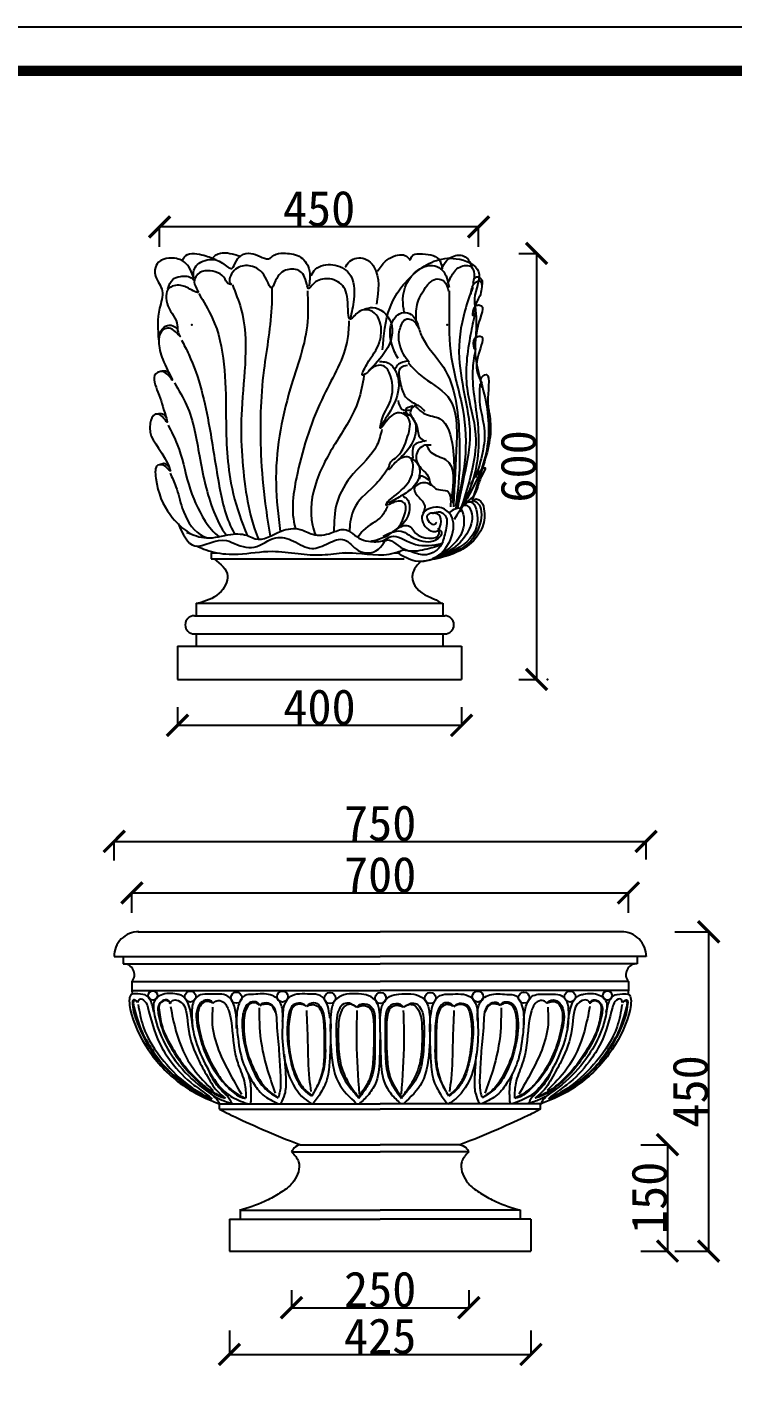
# Model space of a CAD drawing. Extents: x 3172 to 33391, y 13916 to 34175.
# Drawn here: x 9845 to 10839, y 19893 to 21815 of the extents above; entities that cross this region are included whole.
import ezdxf

# ---------------------------------------------------------------- set-up
doc = ezdxf.new("R2010")
doc.units = 0
doc.layers.get('0').update_dxf_attribs({"linetype": 'CONTINUOUS'})
doc.layers.get('DEFPOINTS').update_dxf_attribs({"linetype": 'CONTINUOUS'})
doc.dimstyles.new('ISO-25', dxfattribs={"dimtxt": 2.5, "dimasz": 2.5, "dimexe": 1.25, "dimexo": 0.625, "dimtad": 1, "dimdec": 4, "dimdsep": 46, "dimlunit": 6, "dimtxsty": 'Standard', "dimcen": 2.5, "dimadec": 0, "dimazin": 0, "dimtfac": 1, "dimtdec": 4, "dimtmove": 0, "dimatfit": 3, "dimfxl": 1, "dimtolj": 1, "dimtzin": 0, "dimarcsym": 0})

# ---------------------------------------------------------------- blocks, each defined once
blk = doc.blocks.new('_ARCHTICK')
at = {"color": 0, "linetype": 'ByBlock', "const_width": 0.15}
blk.add_lwpolyline([(-0.5, -0.5), (0.5, 0.5)], dxfattribs=at)
blk = doc.blocks.new('*D85')
at = {"color": 0, "linetype": 'ByBlock'}
for p, q in [((11317.9, 19186.9), (11317.9, 19159.9)), ((11718.4, 19186.9), (11718.4, 19159.9)), ((11718.4, 19161.1), (11317.9, 19161.1))]:
    blk.add_line(p, q, dxfattribs=at)
at = {"layer": 'DEFPOINTS', "color": 0, "linetype": 'ByBlock'}
for p in [(11317.9, 19187.6), (11718.4, 19187.6), (11317.9, 19161.1)]:
    blk.add_point(p, dxfattribs=at)
at = {"color": 0, "linetype": 'ByBlock', "xscale": 30, "yscale": 30, "zscale": 30, "rotation": 180}
blk.add_blockref('_ARCHTICK', (11317.9, 19161.1), dxfattribs=at)
at = {"color": 0, "linetype": 'ByBlock', "xscale": 30, "yscale": 30, "zscale": 30}
blk.add_blockref('_ARCHTICK', (11718.4, 19161.1), dxfattribs=at)
at = {"color": 0, "linetype": 'ByBlock', "insert": (11518.1, 19186.7), "char_height": 50, "attachment_point": 5}
blk.add_mtext('\\A1;400', dxfattribs=at)
blk = doc.blocks.new('*D83')
at = {"color": 0, "linetype": 'ByBlock'}
for p, q in [((11288.6, 19835.4), (11288.6, 19864.9)), ((11738.4, 19863.6), (11288.6, 19863.6)), ((11738.4, 19835.4), (11738.4, 19864.9))]:
    blk.add_line(p, q, dxfattribs=at)
at = {"layer": 'DEFPOINTS', "color": 0, "linetype": 'ByBlock'}
for p in [(11288.6, 19863.6), (11288.6, 19834.8), (11738.4, 19834.8)]:
    blk.add_point(p, dxfattribs=at)
at = {"color": 0, "linetype": 'ByBlock', "xscale": 30, "yscale": 30, "zscale": 30, "rotation": 180}
blk.add_blockref('_ARCHTICK', (11288.6, 19863.6), dxfattribs=at)
at = {"color": 0, "linetype": 'ByBlock', "xscale": 30, "yscale": 30, "zscale": 30}
blk.add_blockref('_ARCHTICK', (11738.4, 19863.6), dxfattribs=at)
at = {"color": 0, "linetype": 'ByBlock', "insert": (11513.5, 19889.2), "char_height": 50, "attachment_point": 5}
blk.add_mtext('\\A1;450', dxfattribs=at)
blk = doc.blocks.new('*D84')
at = {"color": 0, "linetype": 'ByBlock'}
for p, q in [((11799, 19826.2), (11825.4, 19826.2)), ((11824.2, 19826.2), (11824.2, 19225.9)), ((11799, 19225.9), (11825.4, 19225.9))]:
    blk.add_line(p, q, dxfattribs=at)
at = {"layer": 'DEFPOINTS', "color": 0, "linetype": 'ByBlock'}
for p in [(11798.3, 19826.2), (11798.3, 19225.9), (11824.2, 19225.9)]:
    blk.add_point(p, dxfattribs=at)
at = {"color": 0, "linetype": 'ByBlock', "xscale": 30, "yscale": 30, "zscale": 30}
for p, rotation in [((11824.2, 19826.2), 90), ((11824.2, 19225.9), 270)]:
    blk.add_blockref('_ARCHTICK', p, dxfattribs=dict(at, rotation=rotation))
at = {"color": 0, "linetype": 'ByBlock', "insert": (11798.6, 19526.1), "char_height": 50, "attachment_point": 5, "rotation": 90}
blk.add_mtext('\\A1;600', dxfattribs=at)
blk = doc.blocks.new('*D117')
at = {"color": 0, "linetype": 'ByBlock'}
for p, q in [((8472.4, 20597), (8472.4, 20626.5)), ((8472.4, 20625.3), (9172.4, 20625.3)), ((9172.4, 20597), (9172.4, 20626.5))]:
    blk.add_line(p, q, dxfattribs=at)
at = {"layer": 'DEFPOINTS', "color": 0, "linetype": 'ByBlock'}
for p in [(9172.4, 20625.3), (8472.4, 20596.4), (9172.4, 20596.4)]:
    blk.add_point(p, dxfattribs=at)
at = {"color": 0, "linetype": 'ByBlock', "xscale": 30, "yscale": 30, "zscale": 30, "rotation": 180}
blk.add_blockref('_ARCHTICK', (8472.4, 20625.3), dxfattribs=at)
at = {"color": 0, "linetype": 'ByBlock', "xscale": 30, "yscale": 30, "zscale": 30}
blk.add_blockref('_ARCHTICK', (9172.4, 20625.3), dxfattribs=at)
at = {"color": 0, "linetype": 'ByBlock', "insert": (8822.4, 20650.9), "char_height": 50, "attachment_point": 5}
blk.add_mtext('\\A1;700', dxfattribs=at)
blk = doc.blocks.new('*D115')
at = {"color": 0, "linetype": 'ByBlock'}
for p, q in [((8609.9, 20005.2), (8609.9, 19970)), ((9034.9, 20005.2), (9034.9, 19970)), ((8609.9, 19971.3), (9034.9, 19971.3))]:
    blk.add_line(p, q, dxfattribs=at)
at = {"layer": 'DEFPOINTS', "color": 0, "linetype": 'ByBlock'}
for p in [(8609.9, 20005.8), (9034.9, 20005.8), (9034.9, 19971.3)]:
    blk.add_point(p, dxfattribs=at)
at = {"color": 0, "linetype": 'ByBlock', "xscale": 30, "yscale": 30, "zscale": 30, "rotation": 180}
blk.add_blockref('_ARCHTICK', (8609.9, 19971.3), dxfattribs=at)
at = {"color": 0, "linetype": 'ByBlock', "xscale": 30, "yscale": 30, "zscale": 30}
blk.add_blockref('_ARCHTICK', (9034.9, 19971.3), dxfattribs=at)
at = {"color": 0, "linetype": 'ByBlock', "insert": (8822.4, 19996.9), "char_height": 50, "attachment_point": 5}
blk.add_mtext('\\A1;425', dxfattribs=at)
blk = doc.blocks.new('*D118')
at = {"color": 0, "linetype": 'ByBlock'}
for p, q in [((8447.4, 20660.2), (8447.4, 20688.2)), ((8447.4, 20687), (9197.4, 20687)), ((9197.4, 20661.4), (9197.4, 20688.2))]:
    blk.add_line(p, q, dxfattribs=at)
at = {"layer": 'DEFPOINTS', "color": 0, "linetype": 'ByBlock'}
for p in [(9197.4, 20687), (8447.4, 20659.6), (9197.4, 20660.8)]:
    blk.add_point(p, dxfattribs=at)
at = {"color": 0, "linetype": 'ByBlock', "xscale": 30, "yscale": 30, "zscale": 30, "rotation": 180}
blk.add_blockref('_ARCHTICK', (8447.4, 20687), dxfattribs=at)
at = {"color": 0, "linetype": 'ByBlock', "xscale": 30, "yscale": 30, "zscale": 30}
blk.add_blockref('_ARCHTICK', (9197.4, 20687), dxfattribs=at)
at = {"color": 0, "linetype": 'ByBlock', "insert": (8822.4, 20712.6), "char_height": 50, "attachment_point": 5}
blk.add_mtext('\\A1;750', dxfattribs=at)
blk = doc.blocks.new('*D116')
at = {"color": 0, "linetype": 'ByBlock'}
for p, q in [((8697.4, 20041.9), (8697.4, 20015.9)), ((8947.4, 20041.9), (8947.4, 20015.9)), ((8697.4, 20017.2), (8947.4, 20017.2))]:
    blk.add_line(p, q, dxfattribs=at)
at = {"layer": 'DEFPOINTS', "color": 0, "linetype": 'ByBlock'}
for p in [(8697.4, 20042.5), (8947.4, 20042.5), (8947.4, 20017.2)]:
    blk.add_point(p, dxfattribs=at)
at = {"color": 0, "linetype": 'ByBlock', "xscale": 30, "yscale": 30, "zscale": 30, "rotation": 180}
blk.add_blockref('_ARCHTICK', (8697.4, 20017.2), dxfattribs=at)
at = {"color": 0, "linetype": 'ByBlock', "xscale": 30, "yscale": 30, "zscale": 30}
blk.add_blockref('_ARCHTICK', (8947.4, 20017.2), dxfattribs=at)
at = {"color": 0, "linetype": 'ByBlock', "insert": (8822.4, 20042.8), "char_height": 50, "attachment_point": 5}
blk.add_mtext('\\A1;250', dxfattribs=at)
blk = doc.blocks.new('*D119')
at = {"color": 0, "linetype": 'ByBlock'}
for p, q in [((9299.7, 20559.6), (9348.5, 20559.6)), ((9347.2, 20559.6), (9347.2, 20109.6)), ((9299.7, 20109.6), (9348.5, 20109.6))]:
    blk.add_line(p, q, dxfattribs=at)
at = {"layer": 'DEFPOINTS', "color": 0, "linetype": 'ByBlock'}
for p in [(9299.1, 20559.6), (9299.1, 20109.6), (9347.2, 20109.6)]:
    blk.add_point(p, dxfattribs=at)
at = {"color": 0, "linetype": 'ByBlock', "xscale": 30, "yscale": 30, "zscale": 30}
for p, rotation in [((9347.2, 20559.6), 90), ((9347.2, 20109.6), 270)]:
    blk.add_blockref('_ARCHTICK', p, dxfattribs=dict(at, rotation=rotation))
at = {"color": 0, "linetype": 'ByBlock', "insert": (9321.6, 20334.6), "char_height": 50, "attachment_point": 5, "rotation": 90}
blk.add_mtext('\\A1;450', dxfattribs=at)
blk = doc.blocks.new('*D120')
at = {"color": 0, "linetype": 'ByBlock'}
for p, q in [((9251.5, 20259.6), (9290.6, 20259.6)), ((9289.3, 20259.6), (9289.3, 20109.6)), ((9251.5, 20109.6), (9290.6, 20109.6))]:
    blk.add_line(p, q, dxfattribs=at)
at = {"layer": 'DEFPOINTS', "color": 0, "linetype": 'ByBlock'}
for p in [(9250.8, 20259.6), (9250.8, 20109.6), (9289.3, 20109.6)]:
    blk.add_point(p, dxfattribs=at)
at = {"color": 0, "linetype": 'ByBlock', "xscale": 30, "yscale": 30, "zscale": 30}
for p, rotation in [((9289.3, 20259.6), 90), ((9289.3, 20109.6), 270)]:
    blk.add_blockref('_ARCHTICK', p, dxfattribs=dict(at, rotation=rotation))
at = {"color": 0, "linetype": 'ByBlock', "insert": (9263.7, 20184.6), "char_height": 50, "attachment_point": 5, "rotation": 90}
blk.add_mtext('\\A1;150', dxfattribs=at)
blk = doc.blocks.new('A$C2A4C5628')
for p, q in [((89.4, 259.9), (97.2, 259.9)), ((89.4, 259.9), (89.4, 251.3)), ((89.4, 251.3), (361.4, 251.3)), ((274.9, 259.9), (288.5, 259.9)), ((348, 259.9), (354, 259.9)), ((68.3, 188.6), (416.1, 188.6)), ((68.3, 188.6), (68.3, 171.2)), ((416.1, 188.6), (416.1, 171.2)), ((65.7, 171.2), (418.7, 171.2)), ((65.7, 145.4), (418.7, 145.4)), ((68.3, 145.4), (68.3, 128.1)), ((416.1, 145.4), (416.1, 128.1)), ((42, 128.1), (442.4, 128.1)), ((42, 128.1), (42, 81.4)), ((442.4, 128.1), (442.4, 81.4)), ((42, 81.4), (442.4, 81.4))]:
    blk.add_line(p, q)
for centre, start, end in [((65.7, 158.3), 90, 270), ((418.7, 158.3), 270, 90)]:
    blk.add_arc(centre, 12.9, start, end)
for points in [[(64, 649.4), (57.8, 662.6), (49.8, 670.7), (29.9, 674.9), (15.2, 669.2), (10, 658.8), (10.9, 649.8), (20.4, 629), (16.6, 604.4), (15.2, 559.9)], [(48.9, 671), (51.6, 677), (76.3, 679.7), (96, 673.3)], [(64.7, 643.7), (66.6, 661.9), (86.6, 673), (105.5, 668), (118.7, 660.6), (124.9, 671.3), (148.7, 681.2), (172.6, 675.1), (178.2, 679.4), (191.1, 681.9), (213.4, 677.6), (227.2, 660.6), (228.4, 645), (227.2, 634.9)], [(91, 674.7), (96.5, 679.7), (122.5, 680.2), (131.2, 677.4)], [(278.4, 662.1), (284.8, 670.6), (306.1, 674.2), (318.8, 662.8), (322.4, 610.4)], [(323.8, 656.4), (335.1, 670.6), (358.5, 679.8), (366.4, 676.3), (369.9, 672.7), (372, 677), (383.4, 681.2), (410.3, 673.4), (415.3, 660)], [(331.1, 545.8), (341.6, 605.7), (376.9, 654.3), (435, 674.3), (466.4, 656.2), (460.7, 618.1), (462.6, 598.1), (461.7, 539.1), (473.1, 488.6), (477.9, 404.9), (432.1, 306.8)], [(414.3, 660.8), (421.3, 671.3), (438.9, 679.2), (447.7, 676.8), (457.5, 661)], [(230.3, 650.6), (236.6, 659.4), (261, 665.7), (283.6, 653.7), (290.5, 616.8), (285.5, 589.8)], [(361.6, 598.4), (359.8, 616.8), (380.9, 658.1), (404.6, 664.3), (415.2, 658.1), (424.9, 633.5)], [(423.1, 639.7), (427.5, 648.5), (439.8, 662.5), (456.5, 662.5), (460, 648.5), (458.3, 638.8)], [(28.3, 631.8), (35.2, 645), (45.9, 649.4), (62.8, 646.2), (66, 642.5)], [(378.3, 583.5), (380, 609.8), (391.5, 633.5), (408.2, 645.8), (417.8, 642.3), (424, 628.3)], [(455.6, 623.9), (460.9, 639.7), (467.9, 643.2), (469.7, 626.5), (461.8, 608.1), (458.3, 594), (462.7, 608.1), (467.9, 608.9), (465.3, 579.1), (460, 548.3), (461.8, 562.4), (468.8, 565), (466.2, 539.6), (467.9, 505.3), (471.4, 499.2)], [(460, 645.8), (463.5, 648.5), (470.6, 645), (471.4, 637.9)], [(424.9, 629.1), (424.9, 603.9), (427.9, 535.4), (444, 461.8), (447.1, 390.2), (433.9, 320.7)], [(458.2, 634.1), (447.1, 600.9), (439, 534.4), (454.1, 420.5), (444, 359), (437, 323.7)], [(305, 603), (316.9, 605.5), (342.6, 584.8), (335.7, 544.7), (310.6, 515.8)], [(352.8, 533.4), (344, 553.6), (350.1, 593.1), (360.7, 598.4), (371.2, 595.8), (380.9, 581.7)], [(461.2, 596.9), (455.1, 567.6), (450.1, 492), (462.2, 426.5), (455.1, 368.1), (440, 317.7)], [(16.4, 569.1), (25.2, 579.2), (35.2, 579.8), (42.1, 574.8)], [(368.6, 528.1), (360.7, 539.6), (354.5, 571.2), (357.2, 580), (363.3, 588.7), (371.2, 588.7), (381.8, 576.4)], [(380.5, 581.7), (386.5, 564.6), (416.8, 521.3), (439, 426.5), (437, 347.9), (433.9, 325.7)], [(462.2, 547.5), (458.2, 520.3), (465.2, 441.6), (456.1, 355), (444, 327.8)], [(326.8, 529.2), (336.5, 528.4), (352.8, 506.2), (346.1, 467.7), (328.3, 438)], [(366.8, 529.9), (353.7, 525.5), (348.4, 518.5)], [(366, 523.7), (357.2, 521.1), (356.3, 498.3), (363.3, 479.8), (379.1, 468.4)], [(367.4, 527.3), (384.5, 510.2), (422.9, 479.9), (435, 406.4), (430.9, 324.7)], [(16.5, 515.2), (21.9, 516.3), (27.4, 515.2), (30.6, 511.4)], [(471.4, 492.1), (472.3, 508.8), (475, 510.6), (479.4, 478.1), (481.1, 457.9), (482.9, 445.6), (470.6, 375.3), (457.4, 334)], [(468.2, 498.1), (468.2, 468.9), (474.3, 435.6), (462.2, 366.1)], [(352.8, 474.6), (358.1, 462.3), (371.2, 461.4)], [(373.9, 466.7), (363.3, 461.4), (367.7, 452.6)], [(390.6, 458.8), (378.3, 467.5), (370.4, 459.6), (378.3, 441.2), (383.5, 422.7), (390.6, 416.6)], [(377.5, 465.8), (390.6, 455.8), (411.8, 448.7), (429.9, 408.4), (429.9, 329.8)], [(12.7, 455.5), (18.7, 456), (25.2, 452.2), (26.3, 449.5)], [(360.2, 458), (373.6, 449.9), (378, 432.1), (363.9, 401.7), (353.5, 391.3)], [(393.2, 417.5), (374.8, 410.4), (373.9, 393.8)], [(399.4, 411.3), (390.6, 411.3), (378.3, 396.4), (387.1, 377.1), (395, 368.3), (398.5, 354.2)], [(393.6, 410.4), (399.7, 401.3), (419.8, 391.3), (427.9, 335.8)], [(17, 383.8), (22.5, 386), (29.5, 381.1)], [(371.3, 393.6), (381.7, 383.2), (381, 362.4), (356.5, 339.5), (339.4, 329.8)], [(396.7, 362.1), (383.5, 366.5), (382.7, 363.9)], [(455.6, 356), (465.3, 371.8), (475.8, 379.7), (471.4, 369.2), (465.3, 353.4), (460, 341.1), (446.8, 329.6)], [(397.6, 356), (389.7, 358.6), (375.6, 349.8), (382.7, 337.5), (390.6, 323.5), (387.9, 315.6)], [(396.6, 360), (409.7, 348.9), (421.8, 346.9), (426.9, 324.7)], [(359.5, 339.5), (365.4, 335.8), (369.1, 323.9), (360.2, 300.9), (344.6, 289.1)], [(459.6, 333.1), (461.8, 335.5), (466.9, 334.4), (474, 321.9), (471.8, 296.4), (456.6, 274.2), (420.7, 255.1), (388.7, 247.8)], [(447.6, 326.8), (451.2, 331.2), (455.5, 331.7), (462.8, 321.4), (460.9, 289.9), (422.4, 258.4), (396.5, 248.9)], [(456.6, 331.2), (457.9, 333.1), (462.3, 332), (469.6, 321.4), (469.4, 304.8), (452.2, 273.3), (421.3, 257), (402, 251.9)], [(440.8, 322.2), (443.5, 325.5), (448.2, 327.1), (454.7, 321.4), (453.6, 294), (434, 268.7), (402.2, 251.1)], [(353, 259.2), (376.9, 248.7), (410.2, 256.3), (425.5, 315.4), (409.3, 323.9), (387.3, 313.5), (395.9, 292.5), (408.3, 290.6), (413.1, 300.1), (410.2, 313.5), (394, 312.5), (396.9, 303), (404.5, 300.1), (407.4, 303)], [(401.6, 315.4), (412.3, 317.3), (419.3, 312.3), (419.3, 288.4), (412.3, 268.8), (389.6, 256.9), (369.5, 261.9), (363.2, 263.2), (355, 261.3), (353.7, 259.4)], [(426.2, 316.8), (429.7, 319.8), (440, 322.5), (444.6, 314.3), (440.8, 284.2), (423.2, 264.7), (405.8, 253)], [(332.1, 283.4), (360.3, 289.5), (370.4, 283.4), (380.5, 278.4), (409.7, 280.4), (414.8, 288.5), (409.7, 293.5)], [(355.3, 295.5), (362.3, 298.5), (372.4, 294.5), (377.5, 287.4), (410.7, 286.4), (409.7, 294.5)], [(68.8, 269.5), (78.8, 265.1), (93.3, 260.6), (127.4, 258.1), (175.3, 261.9), (211.9, 258.8), (245.9, 256.9), (278.1, 260), (340.5, 258.1), (355, 261.9)], [(93.8, 251.3), (112.5, 227.5), (100.7, 202.7), (71.1, 188.6)]]:
    blk.add_spline(points, degree=3)
for points, knots in [([(313.5, 275.9), (320.5, 277.3), (336, 281.8), (356.6, 295.8), (362.7, 313.8), (365.2, 329.4), (351.7, 336.8), (333.6, 323.1), (338.4, 332.5), (350.2, 341.4), (366.6, 354.7), (375.1, 374.9), (374, 396.9), (353.7, 393.5), (348, 386.1), (338.5, 374.4), (340.9, 388.8), (356.3, 395.6), (365.9, 420), (373.2, 447.2), (353.2, 461.2), (340, 451.5), (326.4, 430.6), (331, 455.8), (345.5, 472), (346.3, 503), (334, 527.9), (316.9, 522.3), (310.6, 514.1), (297.3, 505), (314.7, 536.2), (325.6, 548.8), (331.4, 577.1), (322.3, 602.3), (297.7, 603.8), (280.8, 578.6), (284.2, 620.3), (275.5, 638.7), (257.2, 647.2), (239.9, 645.7), (231.9, 637.7), (226.1, 630.2), (222.3, 646.6), (216.9, 659.8), (190.2, 660.2), (181.2, 647), (174, 628.2), (165.2, 652.9), (152, 664.8), (126.2, 665.3), (115.4, 650.9), (114.7, 640.8), (119.7, 637.7), (111.5, 638.1), (108.6, 652.3), (88.4, 659.7), (71, 654.9), (64, 643.2), (66.9, 635.2), (73, 624.9), (58.5, 631.3), (50.2, 637.9), (23.9, 636.1), (25.7, 603.5), (43.6, 587.3), (40.9, 572.3), (49.2, 559.2), (34.1, 580.3), (13.9, 572), (16, 543.7), (22.1, 528.5), (39.6, 494.1), (25.4, 517.9), (3.2, 511.9), (18, 478.9), (21, 465.7), (29.3, 439.6), (20.6, 453.7), (8.2, 457.7), (-3.7, 425.2), (15.8, 413.2), (36.3, 367.5), (23.8, 384.4), (9.3, 383.9), (12.4, 347.7), (25.5, 317.4), (49.6, 292.3), (61.6, 286)], [43.579297, 43.579297, 43.579297, 43.579297, 84.497795, 135.016255, 176.219097, 191.797484, 218.274806, 247.365622, 251.642942, 270.583958, 335.062881, 362.275469, 402.184719, 420.21325, 459.738997, 467.856577, 483.276548, 504.923386, 570.88549, 621.156604, 643.249962, 689.900714, 712.939162, 728.359123, 790.90001, 857.840755, 890.754777, 926.510521, 931.992713, 952.691008, 983.593151, 1049.165152, 1085.551238, 1139.348608, 1176.134174, 1205.138221, 1258.65646, 1307.425191, 1330.549876, 1369.021749, 1394.764039, 1400.175741, 1413.007777, 1455.64489, 1490.941074, 1535.608445, 1551.031193, 1575.973897, 1628.756401, 1665.173872, 1706.116754, 1715.869378, 1721.281079, 1727.023304, 1744.662254, 1797.733221, 1824.2568, 1842.834282, 1866.492825, 1876.793525, 1890.727334, 1922.406318, 1957.334027, 2005.301789, 2062.624073, 2081.845541, 2094.677571, 2123.122267, 2152.400954, 2196.763778, 2253.634173, 2289.573513, 2319.337932, 2342.623014, 2392.680855, 2461.03254, 2475.956518, 2495.542382, 2515.294689, 2542.522962, 2645.79045, 2680.956994, 2705.461676, 2718.860069, 2753.762317, 2858.547535, 2935.783, 2935.783, 2935.783, 2935.783]), ([(119.3, 637.2), (123.7, 626.2), (146.2, 571), (127.5, 469.7), (133.7, 366.4), (145.6, 305.2), (154.3, 283.7), (156.3, 278.8)], [0, 0, 0, 0, 67.165005, 336.847273, 557.094966, 659.167543, 689.136015, 689.136015, 689.136015, 689.136015]), ([(174.7, 635.2), (174.8, 627.1), (175.4, 587.5), (159.5, 509.4), (157.2, 414.6), (164, 336.5), (170, 298.3), (172.4, 283.1)], [0, 0, 0, 0, 45.902175, 225.015048, 450.830718, 583.298334, 670.824461, 670.824461, 670.824461, 670.824461]), ([(71.8, 625.1), (78.7, 613.8), (109.5, 563.9), (109.8, 468.1), (111.4, 369.7), (128.6, 313), (138, 289), (139.9, 284.3)], [0, 0, 0, 0, 74.506613, 331.467827, 519.380123, 636.820819, 665.818283, 665.818283, 665.818283, 665.818283]), ([(225.2, 629.1), (225.8, 614.6), (227.8, 567.3), (193.7, 479.8), (175.9, 379.5), (183.9, 312.2), (186.8, 289.8)], [0, 0, 0, 0, 82.241455, 267.801199, 525.040302, 653.104992, 653.104992, 653.104992, 653.104992]), ([(283.7, 586.8), (283.3, 578.3), (281.8, 540.9), (239.7, 473.8), (211.9, 386.8), (200.8, 318.4), (208.2, 293.9)], [0, 0, 0, 0, 47.967809, 211.733897, 431.907282, 580.042356, 580.042356, 580.042356, 580.042356]), ([(47.6, 559.6), (51.1, 552.9), (71, 514.6), (86.6, 445.3), (98.7, 361.4), (109.4, 309.4), (121.8, 287.7), (122.6, 286.4)], [0, 0, 0, 0, 42.773415, 245.601008, 396.844139, 530.58362, 539.609232, 539.609232, 539.609232, 539.609232]), ([(304.8, 509.2), (302.7, 497.2), (297.1, 465.3), (267.1, 418.9), (234.8, 364.9), (226.8, 314.1), (234.7, 289.5), (236.3, 285)], [0, 0, 0, 0, 68.669777, 183.332873, 308.244109, 429.283489, 456.147849, 456.147849, 456.147849, 456.147849]), ([(37.6, 499.1), (43.7, 488.9), (62.7, 457.5), (72.8, 393.4), (85.5, 331), (103.2, 294.5), (110.8, 284.7)], [0, 0, 0, 0, 67.632368, 207.728891, 361.744435, 432.484797, 432.484797, 432.484797, 432.484797]), ([(28.5, 439.6), (33.2, 430.7), (47, 404.4), (55.4, 356), (74.4, 311.6), (92.6, 288.1), (100.5, 282.5)], [0, 0, 0, 0, 57.322284, 168.719789, 275.736324, 331.722427, 331.722427, 331.722427, 331.722427]), ([(330.1, 433.6), (328.2, 425.9), (322, 401.1), (288.5, 374.3), (263.4, 332.9), (262.5, 302.9), (262.5, 289.2)], [0, 0, 0, 0, 44.158723, 143.368173, 233.296909, 310.583135, 310.583135, 310.583135, 310.583135]), ([(31.5, 372.1), (34.4, 365.8), (41.7, 349.8), (48.2, 318.6), (63.4, 289.3), (80.5, 282), (84.2, 280.8)], [0, 0, 0, 0, 39.433644, 99.341592, 184.767524, 206.54337, 206.54337, 206.54337, 206.54337]), ([(339.1, 379.2), (333.8, 371.5), (320.3, 352.2), (290.7, 331.6), (284.9, 304.1), (284.5, 291.8), (284.5, 289.9)], [0, 0, 0, 0, 53.190835, 134.409508, 193.795358, 204.331798, 204.331798, 204.331798, 204.331798]), ([(338.1, 325.7), (335.8, 320.7), (328.7, 305.5), (307.2, 297.5), (298.5, 285.1), (296.3, 281.5)], [0, 0, 0, 0, 30.845455, 93.613482, 117.569684, 117.569684, 117.569684, 117.569684]), ([(42.9, 301), (49.3, 286.5), (63.1, 255.2), (99.8, 283), (125.9, 271.1), (151.5, 261.2), (177.2, 285.9), (206.8, 277.4), (230.1, 261), (253.5, 273.3), (279.4, 283.8), (295.6, 256.4), (326, 259.4), (337.5, 285.5), (360.3, 259.9), (387.5, 263.2), (405.2, 268.5), (414, 271.5)], [0, 0, 0, 0, 74.100957, 160.297703, 175.743821, 236.733634, 299.876813, 347.745034, 400.451258, 447.905912, 490.459841, 538.179113, 598.523321, 621.666246, 671.796609, 724.353203, 776.930833, 776.930833, 776.930833, 776.930833]), ([(54.8, 288.6), (64, 285), (84.5, 276.8), (113.8, 287.3), (137.9, 286.5), (159.9, 273.8), (183.9, 291.8), (212.9, 296.2), (234.3, 282.7), (256.4, 285.5), (280.2, 298.2), (296, 278.2), (315.9, 275.3), (331.1, 275.1), (348.6, 288.5), (374.4, 267.4), (399.3, 269.8), (413.1, 272.6), (414.8, 273)], [0, 0, 0, 0, 54.843576, 121.33564, 169.429033, 187.649523, 259.954264, 311.620243, 347.607384, 396.789749, 432.778683, 485.300234, 512.290747, 547.17057, 568.568662, 627.588494, 698.215159, 707.762922, 707.762922, 707.762922, 707.762922]), ([(384.8, 247.9), (384.2, 247), (365.4, 228.7), (385.8, 195.9), (405.1, 196.6), (413.3, 188.6)], [16.337921, 16.337921, 16.337921, 16.337921, 22.48639, 69.814794, 137.831486, 137.831486, 137.831486, 137.831486])]:
    blk.add_open_spline(points, degree=3, knots=knots)
for p in [(62.2, 580.9), (422.2, 580.9), (563.8, 81.4)]:
    blk.add_point(p)
for base, p1, p2, picture, middle, set_off in [((16.6, 719.1), (466.4, 690.2), (16.6, 690.2), '*D83', (241.5, 744.7), (-11272, -19144.5)), ((42, 16.6), (442.4, 43), (42, 43), '*D85', (242.2, 42.2), (-11276, -19144.5))]:
    dim = blk.add_linear_dim(base=base, p1=p1, p2=p2, dimstyle='ISO-25', override={"dimtxt": 50, "dimasz": 30, "dimdec": 0, "dimblk1": 'ARCHTICK', "dimblk2": 'ARCHTICK', "dimsah": 1, "dimtdec": 0})
    dim.commit()
    dim.dimension.update_dxf_attribs({"geometry": picture, "text_midpoint": middle, "insert": set_off})
dim = blk.add_linear_dim(base=(548.2, 81.4), p1=(522.4, 681.7), p2=(522.4, 81.4), angle=90, dimstyle='ISO-25', override={"dimtxt": 50, "dimasz": 30, "dimdec": 0, "dimblk1": 'ARCHTICK', "dimblk2": 'ARCHTICK', "dimsah": 1, "dimtdec": 0})
dim.commit()
dim.dimension.update_dxf_attribs({"geometry": '*D84', "text_midpoint": (522.6, 381.6), "insert": (-11276, -19144.5)})
blk = doc.blocks.new('A$C5DAA337F')
for p, q in [((50.6, 612.2), (391.6, 612.2)), ((732.6, 612.2), (391.6, 612.2)), ((16.6, 578.4), (16.6, 577.2)), ((16.6, 577.2), (391.6, 577.2)), ((29.1, 577.2), (29.1, 567.2)), ((766.6, 577.2), (391.6, 577.2)), ((754.1, 577.2), (754.1, 567.2)), ((766.6, 578.4), (766.6, 577.2)), ((29.1, 567.2), (391.6, 567.2)), ((754.1, 567.2), (391.6, 567.2)), ((41.6, 542.2), (391.6, 542.2)), ((41.6, 542.2), (41.6, 529.7)), ((741.6, 542.2), (391.6, 542.2)), ((741.6, 542.2), (741.6, 529.7)), ((41.6, 529.7), (391.6, 529.7)), ((741.6, 529.7), (391.6, 529.7)), ((165.3, 362.2), (165.3, 369.7)), ((165.3, 369.7), (391.6, 369.7)), ((617.8, 369.7), (391.6, 369.7)), ((617.8, 362.2), (617.8, 369.7)), ((165.3, 362.2), (391.6, 362.2)), ((617.8, 362.2), (391.6, 362.2)), ((279.1, 312.2), (391.6, 312.2)), ((504.1, 312.2), (391.6, 312.2)), ((266.6, 302.2), (391.6, 302.2)), ((516.6, 302.2), (391.6, 302.2)), ((194.1, 219.7), (194.1, 207.2)), ((194.1, 219.7), (391.6, 219.7)), ((589.1, 219.7), (391.6, 219.7)), ((589.1, 219.7), (589.1, 207.2)), ((179.1, 207.2), (179.1, 162.2)), ((179.1, 207.2), (179.1, 162.2)), ((179.1, 207.2), (391.6, 207.2)), ((604.1, 207.2), (391.6, 207.2)), ((604.1, 207.2), (604.1, 162.2)), ((604.1, 207.2), (604.1, 162.2)), ((179.1, 162.2), (604.1, 162.2))]:
    blk.add_line(p, q)
for centre, radius in [((71.1, 522.4), 6.42), ((123.9, 520.9), 7.73), ((188.9, 519.4), 7.73), ((253.9, 520.9), 7.73), ((320.9, 518.9), 7.73), ((392.2, 518.9), 7.73), ((462.3, 518.9), 7.73), ((529.3, 520.9), 7.73), ((594.3, 519.4), 7.73), ((659.3, 520.9), 7.73), ((712.1, 522.4), 6.42)]:
    blk.add_circle(centre, radius)
for centre, radius, start, end in [((51, 577.8), 34.4, 89.3564, 180.9582), ((732.2, 577.8), 34.4, 359.0418, 90.6436), ((29.8, 551.9), 15.3, 320.4601, 92.67), ((753.4, 551.9), 15.3, 87.33, 219.5399)]:
    blk.add_arc(centre, radius, start, end)
for points in [[(72.7, 499.1), (70.4, 508.2), (67.7, 515.9), (63.1, 521.7), (50.1, 524.6), (40.2, 523.2), (37.9, 515.1), (39.3, 502.8), (64.4, 446.4), (109.8, 398.5), (146.3, 377.3), (164.7, 369.8)], [(127.5, 476.6), (125.3, 493.6), (110.4, 522.8), (105.1, 524.2), (82.6, 523.1), (75.3, 518), (73.5, 494), (87.7, 455.2), (108.7, 423.2), (144.7, 389.4), (166.6, 375.9), (183.3, 370.1)], [(189, 476), (188.1, 497.7), (186, 506.9), (175.6, 522.2), (166, 524.3), (150.3, 524.3), (138.3, 523.2), (130.8, 517.8), (126.2, 499.8), (129.1, 467.5), (142.6, 430.8), (160.4, 400.3), (180.4, 380.8), (204.1, 370.2)], [(254, 485.6), (254.1, 500), (253.1, 506.5), (243.8, 520.2), (234.2, 523.9), (209.9, 523.9), (202, 522.9), (192.6, 511.1), (189.7, 498.6), (190.6, 466.8), (198.2, 428.3), (212.4, 399.6), (226.4, 382.5), (247.3, 370.2)], [(321.1, 490.4), (319.9, 496.9), (316.4, 511.1), (306.9, 522.4), (293.1, 524.4), (264.4, 520.4), (257.5, 512.3), (254.2, 494.1), (254.2, 452.4), (284.6, 377.4), (295.9, 369.2)], [(391.6, 470.9), (390, 503), (388, 510.4), (378.3, 520.8), (365.1, 524.3), (348.2, 524.6), (333.5, 520.2), (326.6, 513.4), (322.1, 496.4), (322.1, 451.6), (332.8, 399.7), (358.4, 369.9)], [(391.6, 470.9), (393.1, 503), (395.2, 510.4), (404.8, 520.8), (418.1, 524.3), (435, 524.6), (449.7, 520.2), (456.5, 513.4), (461.1, 496.4), (461.1, 451.6), (450.3, 399.7), (424.7, 369.9)], [(462.1, 490.4), (463.3, 496.9), (466.8, 511.1), (476.3, 522.4), (490, 524.4), (518.8, 520.4), (525.7, 512.3), (529, 494.1), (529, 452.4), (498.6, 377.4), (487.2, 369.2)], [(529.2, 485.6), (529.1, 500), (530.1, 506.5), (539.3, 520.2), (548.9, 523.9), (573.3, 523.9), (581.1, 522.9), (590.5, 511.1), (593.5, 498.6), (592.6, 466.8), (585, 428.3), (570.8, 399.6), (556.8, 382.5), (535.9, 370.2)], [(594.2, 476), (595.1, 497.7), (597.2, 506.9), (607.5, 522.2), (617.1, 524.3), (632.9, 524.3), (644.9, 523.2), (652.4, 517.8), (657, 499.8), (654.1, 467.5), (640.6, 430.8), (622.8, 400.3), (602.7, 380.8), (579.1, 370.2)], [(655.7, 476.6), (657.8, 493.6), (672.7, 522.8), (678.1, 524.2), (700.6, 523.1), (707.9, 518), (709.7, 494), (695.5, 455.2), (674.4, 423.2), (638.4, 389.4), (616.6, 375.9), (599.9, 370.1)], [(710.4, 499.1), (712.7, 508.2), (715.4, 515.9), (720, 521.7), (733.1, 524.6), (743, 523.2), (745.3, 515.1), (743.9, 502.8), (718.8, 446.4), (673.3, 398.5), (636.9, 377.3), (618.4, 369.8)], [(49.3, 512.7), (45.8, 515.8), (44, 516.2), (42.6, 510.4), (48.4, 485.6), (60, 460.2), (81.3, 428.3), (104.5, 405.6), (130.2, 386.9), (150.7, 377.6), (154.3, 376.3)], [(49.4, 513), (46.2, 515.3), (44.8, 514.9), (44.3, 506.6), (55.9, 471), (67.9, 449.4), (85.4, 425.4), (109.4, 402.8), (135.3, 385.2), (152.8, 376.9)], [(50.2, 512.7), (52.4, 517.5), (60, 514), (64, 505.6), (80.4, 455.4), (96.9, 429.1), (128.9, 396.3), (148.9, 381.6), (154.7, 376.7)], [(50.4, 509.9), (57.5, 478.6), (86.5, 430.1), (124, 394.1), (149.9, 378.5)], [(95.6, 510.9), (93.8, 514.9), (86.7, 515.8), (80, 510.4), (79.6, 492.7), (87.6, 466.5), (101.8, 440.7), (122.2, 413.6), (141.8, 394.9), (163.6, 381.2), (172.5, 377.6)], [(94.7, 513), (90, 515.3), (81.7, 511.6), (80.3, 498.3), (85.4, 475.2), (98.8, 448.4), (114.5, 424.9), (135.8, 401.8), (153.3, 388), (171.3, 378.8)], [(95.6, 511.3), (98.7, 515.3), (106.7, 515.3), (120.5, 481.6), (133.4, 435.8), (146.3, 411.4), (162.3, 387.4), (173.4, 377.6)], [(95.9, 506.8), (103.7, 472.4), (128.7, 418.4), (156.1, 388.6)], [(156.1, 511.4), (152.6, 515), (142.7, 515), (135.5, 507.8), (134.6, 476), (142.7, 446.9), (157, 417.8), (177.7, 392.2), (196.9, 378.8), (201.9, 377.5)], [(155.6, 511.6), (149.6, 514), (142.7, 512.6), (134.4, 495.5), (135.8, 479.8), (144.1, 448), (160.2, 415.7), (174.1, 396.8), (188.4, 384.8), (201.3, 377.8)], [(155.4, 506), (154.6, 486.4), (178.1, 415.2), (196.1, 383.2)], [(156.1, 511.8), (161.1, 515), (170, 513.6), (178.1, 500.6), (186.2, 445.5), (191.6, 424.9), (200.5, 399), (202.3, 377.9)], [(221.6, 508.3), (218.9, 512.3), (213.5, 513.6), (205.5, 510.9), (197.8, 493.5), (200.5, 453.2), (213.1, 415.1), (224.7, 396.3), (238.6, 383.7), (247.6, 378.4)], [(220.8, 509.1), (215.7, 512.1), (207.6, 510), (200.8, 497.2), (199.5, 472.2), (205.1, 439.9), (215.7, 414.8), (228, 394.5), (246.3, 379.2)], [(221.1, 505.2), (221.9, 472.4), (232.9, 416.8), (243.8, 384.7)], [(222, 508.7), (225.2, 511.4), (236.4, 510.9), (245.8, 482.7), (248.9, 443.8), (250.7, 413.7), (249.8, 385.5), (248.1, 379.2)], [(222.1, 508.3), (228, 510.4), (236.9, 509.1), (243.7, 498.9)], [(287.5, 506.9), (284.4, 509.6), (279.4, 511.4), (269.1, 509.1), (262.4, 494.8), (260.6, 467.9), (265.5, 429.9), (275, 402.1), (284.4, 389.1), (294.7, 380.6)], [(287.1, 507.8), (279.4, 510), (271.4, 508.3), (264.1, 492.6), (262.4, 465.8), (265.8, 434.4), (275.2, 405.1), (286.2, 388.9), (294.8, 382.1)], [(287.7, 501.3), (289.3, 457.5), (291.6, 405.1), (294, 387.1)], [(288, 506.9), (290.6, 509.6), (300.3, 512.1), (308.6, 504.7), (312.2, 494.4), (314, 463.9), (313.1, 425.4), (306.3, 401.6), (295.1, 380.6)], [(288.4, 507.4), (294.8, 509.5), (303.3, 507.4), (308.4, 500.2), (312.2, 479.8), (312.6, 453.1), (312.2, 429.3), (307.1, 405.1), (299.4, 388.1)], [(358.8, 506), (352.1, 509.6), (348.5, 511.4), (340.4, 510.5), (333.7, 502.9), (330, 486.2), (330, 457.3), (333.9, 422.5), (344, 399.4), (356.1, 384.6), (361.5, 377.9)], [(358.1, 506.1), (350, 510), (344.5, 509.1), (336, 498.5), (332.6, 475.6), (333, 447.5), (339.4, 414.8), (352.1, 391.5), (361.5, 378.7)], [(358.9, 501.3), (358.2, 457.5), (362.1, 383.2)], [(358.8, 506), (362.8, 509.6), (376.4, 508.7), (384.3, 481.4), (384.3, 446.9), (382.6, 419.6), (378.1, 403.4), (368.7, 387.3), (361.5, 377.5)], [(359.8, 506.1), (367, 508.3), (376.8, 504.9), (381.9, 490.9), (382.7, 467.9), (381.9, 435.6), (378.1, 409.3), (369.1, 390.6), (362.3, 380.4), (361.1, 377.5)], [(424.4, 506), (420.4, 509.6), (406.8, 508.7), (398.8, 481.4), (398.8, 446.9), (400.6, 419.6), (405.1, 403.4), (414.5, 387.3), (421.7, 377.5)], [(423.4, 506.1), (416.2, 508.3), (406.4, 504.9), (401.3, 490.9), (400.4, 467.9), (401.3, 435.6), (405.1, 409.3), (414, 390.6), (420.8, 380.4), (422.1, 377.5)], [(424.2, 501.3), (425, 457.5), (421.1, 383.2)], [(424.4, 506), (431.1, 509.6), (434.7, 511.4), (442.8, 510.5), (449.5, 502.9), (453.2, 486.2), (453.2, 457.3), (449.3, 422.5), (439.2, 399.4), (427.1, 384.6), (421.7, 377.9)], [(425.1, 506.1), (433.2, 510), (438.7, 509.1), (447.2, 498.5), (450.6, 475.6), (450.2, 447.5), (443.8, 414.8), (431, 391.5), (421.7, 378.7)], [(495.2, 506.9), (492.5, 509.6), (482.9, 512.1), (474.6, 504.7), (471, 494.4), (469.2, 463.9), (470.1, 425.4), (476.8, 401.6), (488.1, 380.6)], [(494.8, 507.4), (488.4, 509.5), (479.9, 507.4), (474.8, 500.2), (471, 479.8), (470.6, 453.1), (471, 429.3), (476.1, 405.1), (483.8, 388.1)], [(496.1, 507.8), (503.7, 510), (511.8, 508.3), (519, 492.6), (520.7, 465.8), (517.3, 434.4), (508, 405.1), (496.9, 388.9), (488.4, 382.1)], [(495.7, 506.9), (498.8, 509.6), (503.7, 511.4), (514.1, 509.1), (520.8, 494.8), (522.6, 467.9), (517.6, 429.9), (508.2, 402.1), (498.8, 389.1), (488.5, 380.6)], [(495.5, 501.3), (493.9, 457.5), (491.6, 405.1), (489.2, 387.1)], [(561.1, 508.7), (558, 511.4), (546.8, 510.9), (537.4, 482.7), (534.2, 443.8), (532.4, 413.7), (533.3, 385.5), (535.1, 379.2)], [(561.6, 508.3), (564.3, 512.3), (569.7, 513.6), (577.7, 510.9), (585.3, 493.5), (582.7, 453.2), (570.1, 415.1), (558.4, 396.3), (544.5, 383.7), (535.6, 378.4)], [(562.4, 509.1), (567.5, 512.1), (575.6, 510), (582.4, 497.2), (583.6, 472.2), (578.1, 439.9), (567.5, 414.8), (555.2, 394.5), (536.9, 379.2)], [(562, 505.2), (561.3, 472.4), (550.3, 416.8), (539.3, 384.7)], [(561.1, 508.3), (555.2, 510.4), (546.2, 509.1), (539.4, 498.9)], [(627, 511.8), (622.1, 515), (613.1, 513.6), (605.1, 500.6), (597, 445.5), (591.6, 424.9), (582.7, 399), (580.9, 377.9)], [(627, 511.4), (630.6, 515), (640.5, 515), (647.7, 507.8), (648.6, 476), (640.5, 446.9), (626.1, 417.8), (605.5, 392.2), (586.2, 378.8), (581.3, 377.5)], [(627.6, 511.6), (633.6, 514), (640.5, 512.6), (648.8, 495.5), (647.4, 479.8), (639.1, 448), (622.9, 415.7), (609.1, 396.8), (594.8, 384.8), (581.8, 377.8)], [(627.8, 506), (628.6, 486.4), (605.1, 415.2), (587.1, 383.2)], [(687.6, 511.3), (684.5, 515.3), (676.5, 515.3), (662.7, 481.6), (649.8, 435.8), (636.9, 411.4), (620.9, 387.4), (609.8, 377.6)], [(687.6, 510.9), (689.4, 514.9), (696.5, 515.8), (703.2, 510.4), (703.6, 492.7), (695.6, 466.5), (681.4, 440.7), (660.9, 413.6), (641.4, 394.9), (619.6, 381.2), (610.7, 377.6)], [(688.5, 513), (693.1, 515.3), (701.5, 511.6), (702.8, 498.3), (697.8, 475.2), (684.4, 448.4), (668.7, 424.9), (647.4, 401.8), (629.9, 388), (611.9, 378.8)], [(687.3, 506.8), (679.5, 472.4), (654.4, 418.4), (627, 388.6)], [(733, 512.7), (730.8, 517.5), (723.2, 514), (719.2, 505.6), (702.7, 455.4), (686.3, 429.1), (654.3, 396.3), (634.3, 381.6), (628.5, 376.7)], [(733.9, 512.7), (737.4, 515.8), (739.2, 516.2), (740.5, 510.4), (734.8, 485.6), (723.2, 460.2), (701.8, 428.3), (678.7, 405.6), (652.9, 386.9), (632.5, 377.6), (628.9, 376.3)], [(733.8, 513), (737, 515.3), (738.4, 514.9), (738.9, 506.6), (727.3, 471), (715.3, 449.4), (697.8, 425.4), (673.7, 402.8), (647.9, 385.2), (630.3, 376.9)], [(732.7, 509.9), (725.7, 478.6), (696.7, 430.1), (659.1, 394.1), (633.3, 378.5)], [(321.9, 482.7), (321.1, 444.7), (319.5, 422), (317.4, 407.4), (307.9, 385.6), (297.3, 370.2)], [(461.3, 482.7), (462.1, 444.7), (463.7, 422), (465.7, 407.4), (475.3, 385.6), (485.9, 370.2)], [(391.6, 470.9), (390.8, 436.4), (385.9, 400.9), (375.5, 383), (362.4, 369.9)], [(391.6, 470.9), (392.4, 436.4), (397.3, 400.9), (407.7, 383), (420.8, 369.9)], [(256.2, 439.7), (258.6, 402.4), (256.9, 383.2), (251.7, 370.5)], [(527, 439.7), (524.6, 402.4), (526.3, 383.2), (531.5, 370.5)], [(147.3, 422.1), (157.8, 401), (171.7, 385), (180.4, 374.5), (181.8, 370.5)], [(205.5, 411.5), (208.7, 397.4), (209.2, 376.7), (208.9, 370.5)], [(577.7, 411.5), (574.4, 397.4), (574, 376.7), (574.3, 370.5)], [(635.9, 422.1), (625.3, 401), (611.5, 385), (602.8, 374.5), (601.3, 370.5)], [(152, 384.7), (162.6, 374.1), (165.1, 369.4)], [(631.2, 384.7), (620.6, 374.1), (618.1, 369.4)], [(279.1, 312.2), (270.5, 307.8), (266.6, 302.2)], [(504.1, 312.2), (512.7, 307.8), (516.6, 302.2)], [(266.6, 302.2), (276.6, 287.9), (269.8, 260.8), (264.3, 254.3), (247.7, 242.4), (228.7, 232.2), (193.1, 219.5)], [(516.6, 302.2), (506.6, 287.9), (513.4, 260.8), (518.9, 254.3), (535.5, 242.4), (554.5, 232.2), (590.1, 219.5)]]:
    blk.add_spline(points, degree=3)
for points in [[(41.6, 529.7), (41.7, 527.9), (41.9, 526.1), (42, 524.3)], [(741.6, 529.7), (741.5, 527.9), (741.3, 526.1), (741.1, 524.3)]]:
    blk.add_open_spline(points, degree=3)
for points in [[(165.3, 362.2), (181.7, 353.6), (204.9, 343.4), (241.3, 325.8), (279.1, 312.2)], [(617.8, 362.2), (601.4, 353.6), (578.3, 343.4), (541.9, 325.8), (504.1, 312.2)]]:
    blk.add_open_spline(points, degree=3, knots=[430.190254, 430.190254, 430.190254, 430.190254, 440.717233, 678.915678, 678.915678, 678.915678, 678.915678])
for base, p1, p2, picture, middle, set_off in [((766.6, 739.6), (16.6, 712.2), (766.6, 713.4), '*D118', (391.6, 765.2), (-8430.8, -19947.4)), ((741.6, 667), (41.6, 638.1), (741.6, 638.1), '*D117', (391.6, 692.6), (-8430.8, -19958.3)), ((516.6, 82.5), (266.6, 107.8), (516.6, 107.8), '*D116', (391.6, 108.1), (-8430.8, -19934.7)), ((604.1, 16.6), (179.1, 51.1), (604.1, 51.1), '*D115', (391.6, 42.2), (-8430.8, -19954.7))]:
    dim = blk.add_linear_dim(base=base, p1=p1, p2=p2, dimstyle='ISO-25', override={"dimtxt": 50, "dimasz": 30, "dimdec": 0, "dimblk1": 'ARCHTICK', "dimblk2": 'ARCHTICK', "dimsah": 1, "dimtdec": 0})
    dim.commit()
    dim.dimension.update_dxf_attribs({"geometry": picture, "text_midpoint": middle, "insert": set_off})
for base, p1, p2, picture, middle in [((854.7, 162.2), (806.6, 612.2), (806.6, 162.2), '*D119', (829.1, 387.2)), ((796.8, 162.2), (758.3, 312.2), (758.3, 162.2), '*D120', (771.2, 237.2))]:
    dim = blk.add_linear_dim(base=base, p1=p1, p2=p2, angle=90, dimstyle='ISO-25', override={"dimtxt": 50, "dimasz": 30, "dimdec": 0, "dimblk1": 'ARCHTICK', "dimblk2": 'ARCHTICK', "dimsah": 1, "dimtdec": 0})
    dim.commit()
    dim.dimension.update_dxf_attribs({"geometry": picture, "text_midpoint": middle, "insert": (-8492.5, -19947.4)})

msp = doc.modelspace()

# ---------------------------------------------------------------- linework, layer by layer
msp.add_lwpolyline([(13619.72829, 18223.24493), (13619.72829, 21815.29574), (8810.63174, 21815.29574), (8810.63174, 18223.24493)], close=True)
at = {"const_width": 14.71147}
msp.add_lwpolyline([(13558.4305, 18284.54272), (13558.4305, 21753.99795), (8887.53848, 21753.99795), (8887.53848, 18284.54272)], close=True, dxfattribs=at)

# ---------------------------------------------------------------- block references
for name, p in [('A$C2A4C5628', (10014.56587, 20814.92596)), ('A$C5DAA337F', (9950.59833, 19928.42574))]:
    msp.add_blockref(name, p)

doc.saveas('drawing.dxf')
